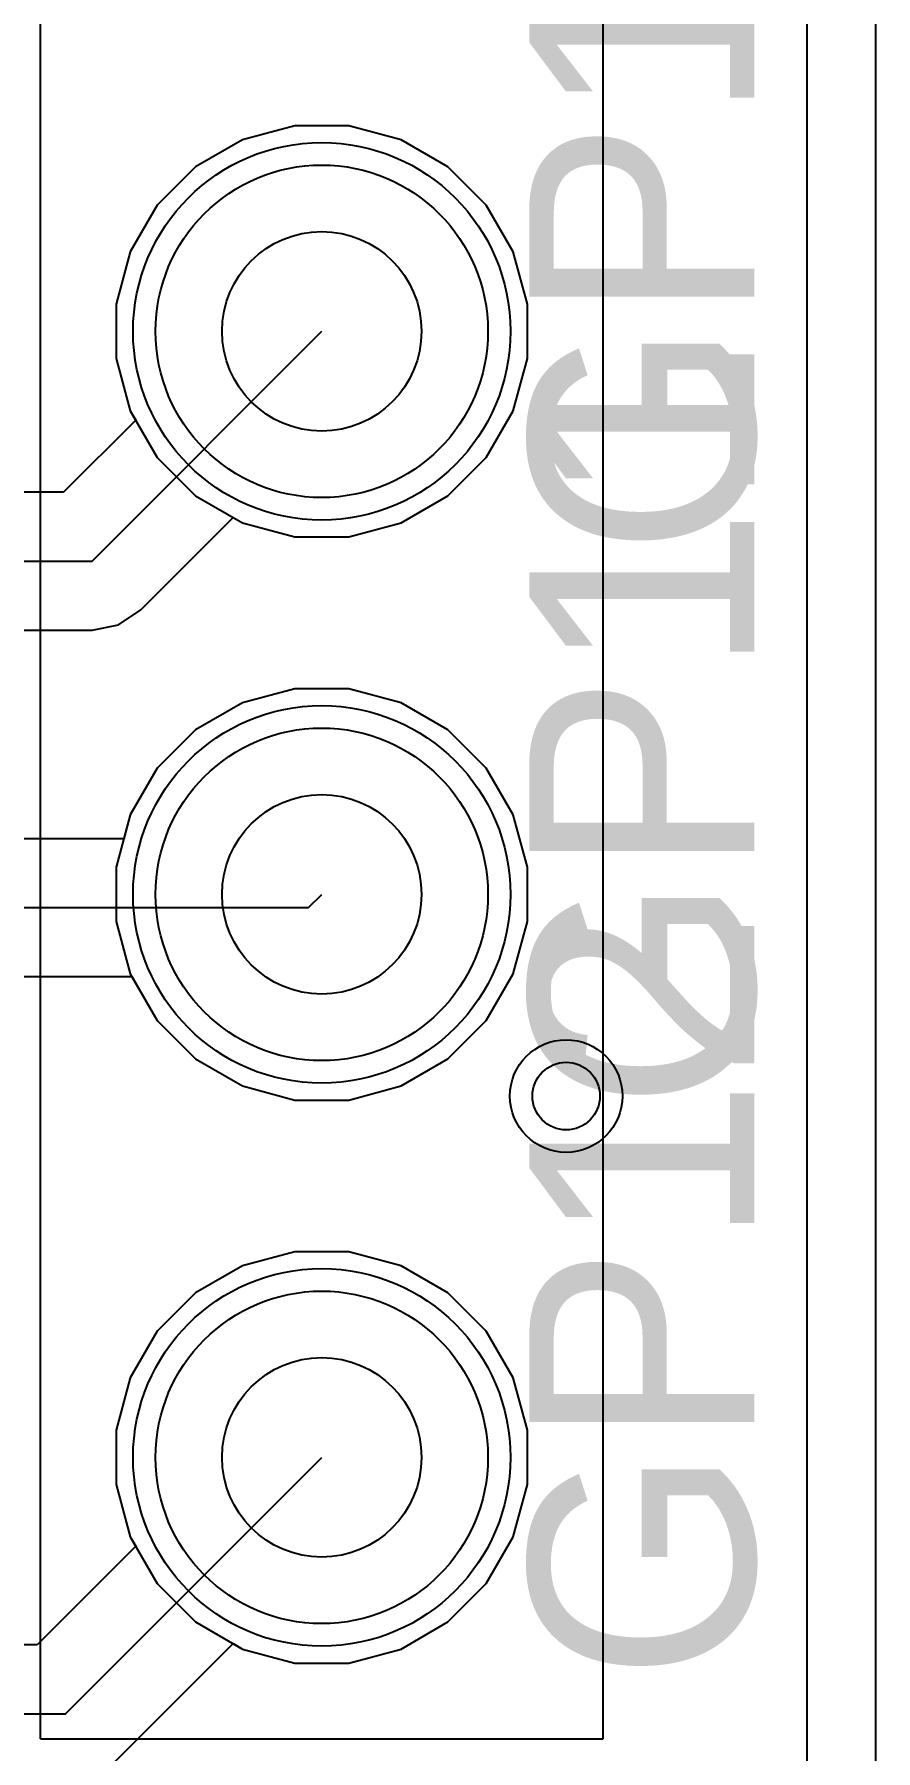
# Model space of a CAD drawing. Header units: millimetres. Extents: x 3.09 to 5.5, y 1.46 to 3.23.
# Drawn here: x 4.9105 to 5.06, y 1.8437 to 2.1486 of the extents above; entities that cross this region are included whole.
import ezdxf

# ---------------------------------------------------------------- set-up
doc = ezdxf.new("R2010")
doc.units = ezdxf.units.MM
doc.header["$MEASUREMENT"] = 0
for name, color, linetype in [('BottomLayer', 5, 'Continuous'), ('BottomOverlay', 54, 'Continuous'), ('BottomSolder', 6, 'Continuous'), ('KeepOutLayer', 6, 'Continuous'), ('MultiLayer', 9, 'Continuous'), ('PadHoleLayer', 156, 'Continuous'), ('TopLayer', 1, 'Continuous'), ('TopOverlay', 2, 'Continuous'), ('TopSolder', 216, 'Continuous'), ('ViaHoleLayer', 16, 'Continuous')]:
    doc.layers.add(name, color=color, linetype=linetype)

# ---------------------------------------------------------------- blocks, each defined once
blk = doc.blocks.new('HDR1X10_B_8')
at = {"layer": 'BottomLayer'}
for centre in [(0.7, 0), (0.8, 0), (0.9, 0)]:
    blk.add_circle(centre, 0.02953, dxfattribs=at)
at = {"layer": 'BottomOverlay'}
for p, q in [((0.95, 0.05), (-0.05, 0.05)), ((0.95, -0.05), (0.95, 0.05)), ((0.95, -0.05), (0.025, -0.05))]:
    blk.add_line(p, q, dxfattribs=at)
at = {"layer": 'BottomSolder'}
for centre in [(0.7, 0), (0.8, 0), (0.9, 0)]:
    blk.add_circle(centre, 0.03353, dxfattribs=at)
at = {"layer": 'MultiLayer'}
for centre in [(0.7, 0), (0.8, 0), (0.9, 0)]:
    blk.add_circle(centre, 0.02953, dxfattribs=at)
at = {"layer": 'PadHoleLayer'}
for centre in [(0.7, 0), (0.8, 0), (0.9, 0)]:
    blk.add_circle(centre, 0.01772, dxfattribs=at)
at = {"layer": 'TopLayer'}
for centre in [(0.7, 0), (0.8, 0), (0.9, 0)]:
    blk.add_circle(centre, 0.02953, dxfattribs=at)
at = {"layer": 'TopSolder'}
for centre in [(0.7, 0), (0.8, 0), (0.9, 0)]:
    blk.add_circle(centre, 0.03353, dxfattribs=at)

msp = doc.modelspace()

# ---------------------------------------------------------------- linework, layer by layer
at = {"layer": 'BottomLayer'}
for p, q in [((5.04776, 3.21942), (5.04776, 1.47224)), ((4.95677, 2.13235), (4.94748, 2.12986)), ((4.96638, 2.13235), (4.95677, 2.13235)), ((4.97567, 2.12986), (4.96638, 2.13235)), ((4.94748, 2.12986), (4.93915, 2.12506)), ((4.984, 2.12506), (4.97567, 2.12986)), ((4.93915, 2.12506), (4.93235, 2.11826)), ((4.9908, 2.11826), (4.984, 2.12506)), ((4.93235, 2.11826), (4.92754, 2.10993)), ((4.99561, 2.10993), (4.9908, 2.11826)), ((4.92754, 2.10993), (4.92505, 2.10064)), ((4.9981, 2.10064), (4.99561, 2.10993)), ((4.92505, 2.10064), (4.92505, 2.09102)), ((4.9981, 2.09102), (4.9981, 2.10064)), ((4.92505, 2.09102), (4.92754, 2.08173)), ((4.99561, 2.08173), (4.9981, 2.09102)), ((4.92754, 2.08173), (4.93235, 2.0734)), ((4.9908, 2.0734), (4.99561, 2.08173)), ((4.93235, 2.0734), (4.93915, 2.0666)), ((4.984, 2.0666), (4.9908, 2.0734)), ((4.93915, 2.0666), (4.94748, 2.06179)), ((4.97567, 2.06179), (4.984, 2.0666)), ((4.94748, 2.06179), (4.95677, 2.0593)), ((4.96638, 2.0593), (4.97567, 2.06179)), ((4.95677, 2.0593), (4.96638, 2.0593)), ((4.95677, 2.03235), (4.94748, 2.02986)), ((4.96638, 2.03235), (4.95677, 2.03235)), ((4.97567, 2.02986), (4.96638, 2.03235)), ((4.94748, 2.02986), (4.93915, 2.02506)), ((4.984, 2.02506), (4.97567, 2.02986)), ((4.93915, 2.02506), (4.93235, 2.01826)), ((4.9908, 2.01826), (4.984, 2.02506)), ((4.93235, 2.01826), (4.92754, 2.00993)), ((4.99561, 2.00993), (4.9908, 2.01826)), ((4.92754, 2.00993), (4.92505, 2.00064)), ((4.9981, 2.00064), (4.99561, 2.00993)), ((4.92505, 2.00064), (4.92505, 1.99102)), ((4.9981, 1.99102), (4.9981, 2.00064)), ((4.92505, 1.99102), (4.92754, 1.98173)), ((4.99561, 1.98173), (4.9981, 1.99102)), ((4.92754, 1.98173), (4.93235, 1.9734)), ((4.9908, 1.9734), (4.99561, 1.98173)), ((4.93235, 1.9734), (4.93915, 1.9666)), ((4.984, 1.9666), (4.9908, 1.9734)), ((4.93915, 1.9666), (4.94748, 1.96179)), ((4.97567, 1.96179), (4.984, 1.9666)), ((4.94748, 1.96179), (4.95677, 1.9593)), ((4.96638, 1.9593), (4.97567, 1.96179)), ((4.95677, 1.9593), (4.96638, 1.9593)), ((4.94748, 1.92986), (4.93915, 1.92506)), ((4.95677, 1.93235), (4.94748, 1.92986)), ((4.96638, 1.93235), (4.95677, 1.93235)), ((4.97567, 1.92986), (4.96638, 1.93235)), ((4.984, 1.92506), (4.97567, 1.92986)), ((4.93915, 1.92506), (4.93235, 1.91826)), ((4.9908, 1.91826), (4.984, 1.92506)), ((4.93235, 1.91826), (4.92754, 1.90993)), ((4.99561, 1.90993), (4.9908, 1.91826)), ((4.92754, 1.90993), (4.92505, 1.90064)), ((4.9981, 1.90064), (4.99561, 1.90993)), ((4.92505, 1.90064), (4.92505, 1.89102)), ((4.9981, 1.89102), (4.9981, 1.90064)), ((4.92505, 1.89102), (4.92754, 1.88173)), ((4.99561, 1.88173), (4.9981, 1.89102)), ((4.92754, 1.88173), (4.93235, 1.8734)), ((4.9908, 1.8734), (4.99561, 1.88173)), ((4.93235, 1.8734), (4.93915, 1.8666)), ((4.984, 1.8666), (4.9908, 1.8734)), ((4.93915, 1.8666), (4.94748, 1.86179)), ((4.97567, 1.86179), (4.984, 1.8666)), ((4.94748, 1.86179), (4.95677, 1.8593)), ((4.96638, 1.8593), (4.97567, 1.86179)), ((4.95677, 1.8593), (4.96638, 1.8593))]:
    msp.add_line(p, q, dxfattribs=at)
msp.add_circle((5.005, 1.96), 0.01, dxfattribs=at)
at = {"layer": 'KeepOutLayer'}
msp.add_line((5.06, 1.46), (5.06, 3.23165), dxfattribs=at)
at = {"layer": 'MultiLayer'}
msp.add_circle((5.005, 1.96), 0.01, dxfattribs=at)
at = {"layer": 'TopLayer'}
for p, q in [((5.04776, 3.21942), (5.04776, 1.47224)), ((4.95677, 2.13235), (4.94748, 2.12986)), ((4.96638, 2.13235), (4.95677, 2.13235)), ((4.97567, 2.12986), (4.96638, 2.13235)), ((4.94748, 2.12986), (4.93915, 2.12506)), ((4.984, 2.12506), (4.97567, 2.12986)), ((4.93915, 2.12506), (4.93235, 2.11826)), ((4.9908, 2.11826), (4.984, 2.12506)), ((4.93235, 2.11826), (4.92754, 2.10993)), ((4.99561, 2.10993), (4.9908, 2.11826)), ((4.92754, 2.10993), (4.92505, 2.10064)), ((4.9981, 2.10064), (4.99561, 2.10993)), ((4.92505, 2.10064), (4.92505, 2.09102)), ((4.9981, 2.09102), (4.9981, 2.10064)), ((4.92075, 2.055), (4.96157, 2.09583)), ((4.92505, 2.09102), (4.92754, 2.08173)), ((4.99561, 2.08173), (4.9981, 2.09102)), ((4.9285, 2.08006), (4.91568, 2.06724)), ((4.92754, 2.08173), (4.9285, 2.08006)), ((4.9908, 2.0734), (4.99561, 2.08173)), ((4.984, 2.0666), (4.9908, 2.0734)), ((4.91568, 2.06724), (4.75421, 2.06724)), ((4.97567, 2.06179), (4.984, 2.0666)), ((4.9294, 2.04635), (4.9458, 2.06275)), ((4.9458, 2.06275), (4.94748, 2.06179)), ((4.94748, 2.06179), (4.95677, 2.0593)), ((4.96638, 2.0593), (4.97567, 2.06179)), ((4.95677, 2.0593), (4.96638, 2.0593)), ((4.73737, 2.055), (4.92075, 2.055)), ((4.92543, 2.0437), (4.9294, 2.04635)), ((4.75421, 2.04276), (4.92075, 2.04276)), ((4.92075, 2.04276), (4.92543, 2.0437)), ((4.95677, 2.03235), (4.94748, 2.02986)), ((4.96638, 2.03235), (4.95677, 2.03235)), ((4.97567, 2.02986), (4.96638, 2.03235)), ((4.94748, 2.02986), (4.93915, 2.02506)), ((4.984, 2.02506), (4.97567, 2.02986)), ((4.93915, 2.02506), (4.93235, 2.01826)), ((4.9908, 2.01826), (4.984, 2.02506)), ((4.93235, 2.01826), (4.92754, 2.00993)), ((4.99561, 2.00993), (4.9908, 2.01826)), ((4.92754, 2.00993), (4.92641, 2.00571)), ((4.9981, 2.00064), (4.99561, 2.00993)), ((4.92641, 2.00571), (4.83059, 2.00571)), ((4.9981, 1.99102), (4.9981, 2.00064)), ((4.95922, 1.99348), (4.96157, 1.99583)), ((4.8161, 1.99348), (4.95922, 1.99348)), ((4.99561, 1.98173), (4.9981, 1.99102)), ((4.9908, 1.9734), (4.99561, 1.98173)), ((4.83059, 1.98124), (4.92782, 1.98124)), ((4.92782, 1.98124), (4.93235, 1.9734)), ((4.93235, 1.9734), (4.93915, 1.9666)), ((4.984, 1.9666), (4.9908, 1.9734)), ((4.93915, 1.9666), (4.94748, 1.96179)), ((4.97567, 1.96179), (4.984, 1.9666)), ((4.94748, 1.96179), (4.95677, 1.9593)), ((4.96638, 1.9593), (4.97567, 1.96179)), ((4.95677, 1.9593), (4.96638, 1.9593)), ((4.94748, 1.92986), (4.93915, 1.92506)), ((4.95677, 1.93235), (4.94748, 1.92986)), ((4.96638, 1.93235), (4.95677, 1.93235)), ((4.97567, 1.92986), (4.96638, 1.93235)), ((4.984, 1.92506), (4.97567, 1.92986)), ((4.93915, 1.92506), (4.93235, 1.91826)), ((4.9908, 1.91826), (4.984, 1.92506)), ((4.93235, 1.91826), (4.92754, 1.90993)), ((4.99561, 1.90993), (4.9908, 1.91826)), ((4.92754, 1.90993), (4.92505, 1.90064)), ((4.9981, 1.90064), (4.99561, 1.90993)), ((4.92505, 1.90064), (4.92505, 1.89102)), ((4.9981, 1.89102), (4.9981, 1.90064)), ((4.91605, 1.8503), (4.96157, 1.89583)), ((4.92505, 1.89102), (4.92754, 1.88173)), ((4.99561, 1.88173), (4.9981, 1.89102)), ((4.92754, 1.88173), (4.9285, 1.88006)), ((4.9908, 1.8734), (4.99561, 1.88173)), ((4.9285, 1.88006), (4.91098, 1.86253)), ((4.984, 1.8666), (4.9908, 1.8734)), ((4.97567, 1.86179), (4.984, 1.8666)), ((4.9247, 1.84165), (4.9458, 1.86275)), ((4.9458, 1.86275), (4.94748, 1.86179)), ((4.91098, 1.86253), (4.75421, 1.86253)), ((4.94748, 1.86179), (4.95677, 1.8593)), ((4.96638, 1.8593), (4.97567, 1.86179)), ((4.95677, 1.8593), (4.96638, 1.8593)), ((4.73737, 1.8503), (4.91605, 1.8503))]:
    msp.add_line(p, q, dxfattribs=at)
msp.add_circle((5.005, 1.96), 0.01, dxfattribs=at)
at = {"layer": 'ViaHoleLayer'}
msp.add_circle((5.005, 1.96), 0.006, dxfattribs=at)

# ---------------------------------------------------------------- block references
at = {"rotation": 270}
msp.add_blockref('HDR1X10_B_8', (4.96157, 2.79583), dxfattribs=at)

# ---------------------------------------------------------------- texts
at = {"layer": 'TopOverlay'}
for s, p in [('GP10', (5.03845, 2.056)), ('GP11', (5.03845, 1.95755)), ('GP12', (5.03845, 1.85609))]:
    msp.add_text(s, height=0.04, rotation=90, dxfattribs=at).set_placement(p)

doc.saveas('drawing.dxf')
